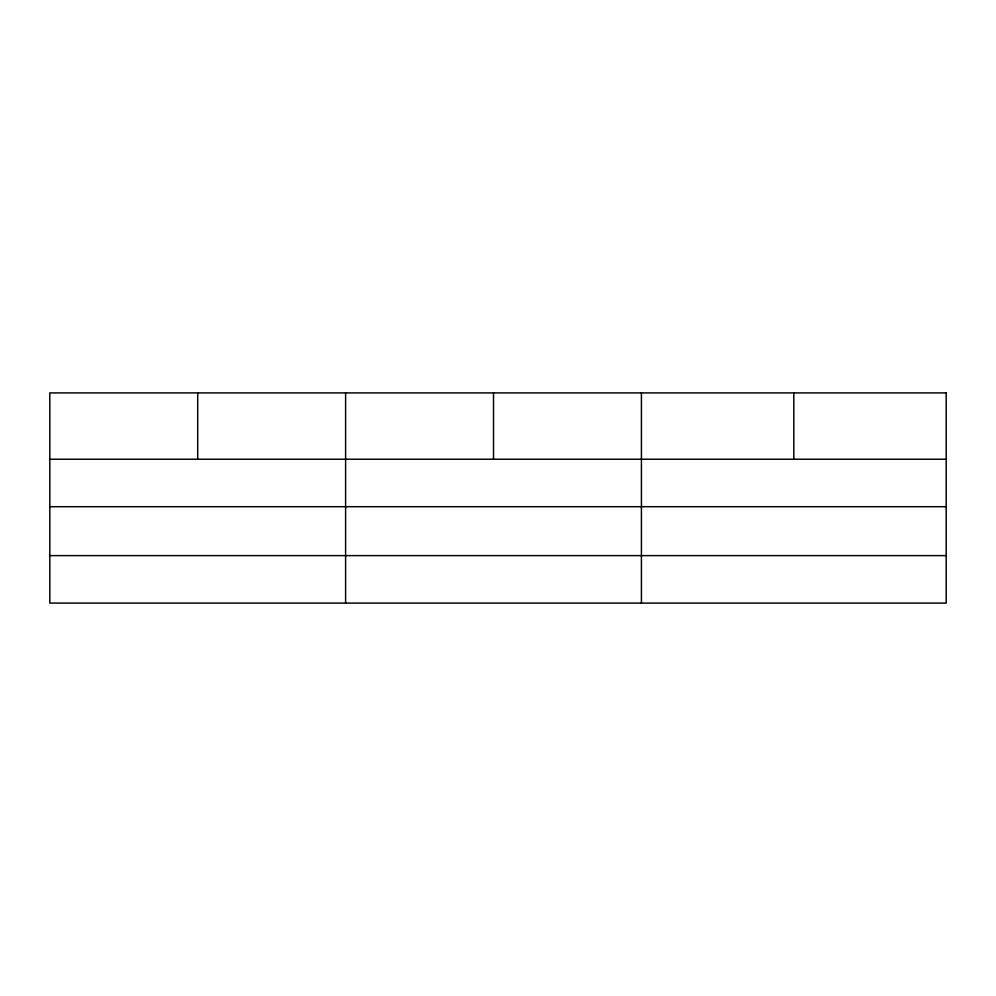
<?xml version="1.0" encoding="UTF-8"?>
<svg xmlns="http://www.w3.org/2000/svg" width="996" height="996" viewBox="0 0 996 996"><rect width="100%" height="100%" fill="white"/><g stroke="black" fill="none" stroke-linecap="round" stroke-linejoin="round"><path stroke-width="1.49" d="M49.8 459.231L946.2 459.231M49.8 506.703L946.2 506.703M49.8 555.619L946.2 555.619M793.812 392.91L793.812 459.231M641.424 392.91L641.424 603.09M493.518 392.91L493.518 459.231M345.612 392.91L345.612 603.09M197.706 392.91L197.706 459.231M946.2 392.91L49.8 392.91L49.8 603.09L946.2 603.09L946.2 392.91"/></g></svg>
